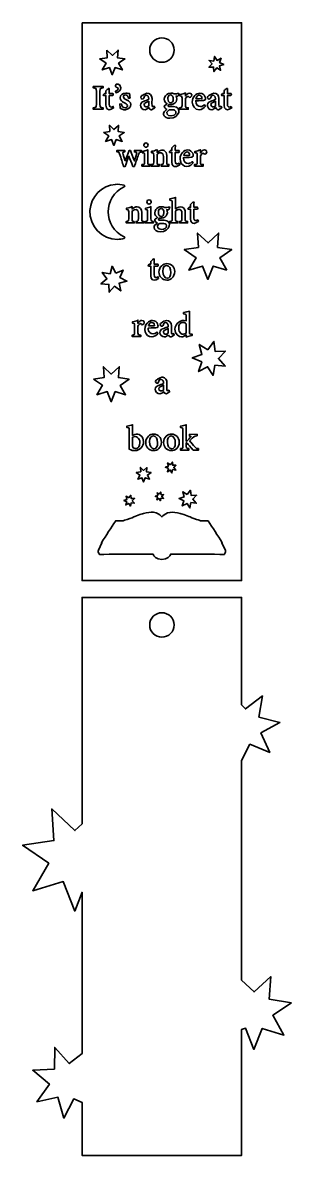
# Model space of a CAD drawing. Header units: inches. Extents: x 0 to 2.9, y 0 to 12.2.
import ezdxf

# ---------------------------------------------------------------- set-up
doc = ezdxf.new("R2010")
doc.units = ezdxf.units.IN
doc.header["$MEASUREMENT"] = 0
doc.layers.add('Слой 1', color=7, linetype='Continuous', lineweight=0)

msp = doc.modelspace()

# ---------------------------------------------------------------- linework, layer by layer
at = {"layer": 'Слой 1', "color": 1, "lineweight": 35, "true_color": 0xff0000}
for points, knots in [([(0.659, 12.189), (0.659, 12.189), (0.659, 6.189), (0.659, 6.189), (0.659, 6.189), (2.375, 6.189), (2.375, 6.189), (2.375, 6.189), (2.375, 12.189), (2.375, 12.189), (2.375, 12.189), (0.659, 12.189), (0.659, 12.189)], [0, 0, 0, 0, 1, 1, 1, 2, 2, 2, 3, 3, 3, 4, 4, 4, 4]), ([(1.517, 12.026), (1.59, 12.026), (1.649, 11.967), (1.649, 11.894), (1.649, 11.821), (1.59, 11.763), (1.517, 11.763), (1.444, 11.763), (1.386, 11.821), (1.386, 11.894), (1.386, 11.967), (1.444, 12.026), (1.517, 12.026)], [0, 0, 0, 0, 1, 1, 1, 2, 2, 2, 3, 3, 3, 4, 4, 4, 4]), ([(0.924, 11.894), (0.924, 11.894), (0.984, 11.838), (0.984, 11.838), (0.984, 11.838), (1.045, 11.894), (1.045, 11.894), (1.045, 11.894), (1.038, 11.812), (1.038, 11.812), (1.038, 11.812), (1.119, 11.799), (1.119, 11.799), (1.119, 11.799), (1.051, 11.753), (1.051, 11.753), (1.051, 11.753), (1.092, 11.682), (1.092, 11.682), (1.092, 11.682), (1.014, 11.706), (1.014, 11.706), (1.014, 11.706), (0.983, 11.63), (0.983, 11.63), (0.983, 11.63), (0.953, 11.706), (0.953, 11.706), (0.953, 11.706), (0.875, 11.682), (0.875, 11.682), (0.875, 11.682), (0.916, 11.753), (0.916, 11.753), (0.916, 11.753), (0.848, 11.8), (0.848, 11.8), (0.848, 11.8), (0.929, 11.812), (0.929, 11.812), (0.929, 11.812), (0.924, 11.894), (0.924, 11.894)], [0, 0, 0, 0, 1, 1, 1, 2, 2, 2, 3, 3, 3, 4, 4, 4, 5, 5, 5, 6, 6, 6, 7, 7, 7, 8, 8, 8, 9, 9, 9, 10, 10, 10, 11, 11, 11, 12, 12, 12, 13, 13, 13, 14, 14, 14, 14]), ([(0.743, 10.17), (0.751, 10.317), (0.869, 10.439), (1.017, 10.45), (1.049, 10.452), (1.081, 10.449), (1.111, 10.442), (1.119, 10.44), (1.12, 10.428), (1.112, 10.424), (0.881, 10.319), (0.881, 9.991), (1.112, 9.886), (1.12, 9.882), (1.119, 9.87), (1.111, 9.868), (1.088, 9.862), (1.064, 9.859), (1.039, 9.859), (0.871, 9.859), (0.735, 10), (0.743, 10.17)], [0, 0, 0, 0, 1, 1, 1, 2, 2, 2, 3, 3, 3, 4, 4, 4, 5, 5, 5, 6, 6, 6, 7, 7, 7, 7]), ([(2.218, 9.526), (2.218, 9.526), (2.07, 9.572), (2.07, 9.572), (2.07, 9.572), (2.013, 9.428), (2.013, 9.428), (2.013, 9.428), (1.956, 9.572), (1.956, 9.572), (1.956, 9.572), (1.808, 9.527), (1.808, 9.527), (1.808, 9.527), (1.886, 9.661), (1.886, 9.661), (1.886, 9.661), (1.758, 9.749), (1.758, 9.749), (1.758, 9.749), (1.911, 9.772), (1.911, 9.772), (1.911, 9.772), (1.901, 9.927), (1.901, 9.927), (1.901, 9.927), (2.014, 9.821), (2.014, 9.821), (2.014, 9.821), (2.128, 9.926), (2.128, 9.926), (2.128, 9.926), (2.116, 9.772), (2.116, 9.772), (2.116, 9.772), (2.269, 9.748), (2.269, 9.748), (2.269, 9.748), (2.141, 9.66), (2.141, 9.66), (2.141, 9.66), (2.218, 9.526), (2.218, 9.526)], [0, 0, 0, 0, 1, 1, 1, 2, 2, 2, 3, 3, 3, 4, 4, 4, 5, 5, 5, 6, 6, 6, 7, 7, 7, 8, 8, 8, 9, 9, 9, 10, 10, 10, 11, 11, 11, 12, 12, 12, 13, 13, 13, 14, 14, 14, 14]), ([(0.781, 8.355), (0.781, 8.355), (0.896, 8.372), (0.896, 8.372), (0.896, 8.372), (0.888, 8.489), (0.888, 8.489), (0.888, 8.489), (0.973, 8.409), (0.973, 8.409), (0.973, 8.409), (1.059, 8.488), (1.059, 8.488), (1.059, 8.488), (1.05, 8.372), (1.05, 8.372), (1.05, 8.372), (1.165, 8.354), (1.165, 8.354), (1.165, 8.354), (1.069, 8.288), (1.069, 8.288), (1.069, 8.288), (1.127, 8.187), (1.127, 8.187), (1.127, 8.187), (1.015, 8.221), (1.015, 8.221), (1.015, 8.221), (0.972, 8.113), (0.972, 8.113), (0.972, 8.113), (0.93, 8.222), (0.93, 8.222), (0.93, 8.222), (0.818, 8.188), (0.818, 8.188), (0.818, 8.188), (0.877, 8.289), (0.877, 8.289), (0.877, 8.289), (0.781, 8.355), (0.781, 8.355)], [0, 0, 0, 0, 1, 1, 1, 2, 2, 2, 3, 3, 3, 4, 4, 4, 5, 5, 5, 6, 6, 6, 7, 7, 7, 8, 8, 8, 9, 9, 9, 10, 10, 10, 11, 11, 11, 12, 12, 12, 13, 13, 13, 14, 14, 14, 14]), ([(2.192, 6.474), (2.192, 6.474), (2.191, 6.471), (2.191, 6.471), (2.191, 6.471), (2.188, 6.471), (2.188, 6.471), (2.186, 6.471), (2.169, 6.471), (2.141, 6.471), (2.019, 6.472), (1.66, 6.476), (1.612, 6.474), (1.607, 6.452), (1.578, 6.417), (1.518, 6.416), (1.457, 6.416), (1.428, 6.452), (1.423, 6.474), (1.375, 6.476), (1.016, 6.472), (0.894, 6.471), (0.845, 6.471), (0.849, 6.471), (0.844, 6.471), (0.834, 6.488), (0.826, 6.505), (0.835, 6.516), (0.835, 6.516), (0.872, 6.596), (0.872, 6.596), (0.87, 6.596), (0.869, 6.596), (0.867, 6.596), (0.918, 6.675), (0.969, 6.755), (1.02, 6.833), (1.038, 6.83), (1.067, 6.827), (1.101, 6.833), (1.11, 6.835), (1.119, 6.838), (1.143, 6.846), (1.185, 6.86), (1.214, 6.873), (1.226, 6.878), (1.281, 6.9), (1.31, 6.911), (1.349, 6.918), (1.385, 6.924), (1.418, 6.93), (1.455, 6.916), (1.486, 6.905), (1.506, 6.886), (1.517, 6.874), (1.53, 6.886), (1.55, 6.905), (1.579, 6.916), (1.616, 6.929), (1.649, 6.924), (1.685, 6.918), (1.724, 6.911), (1.752, 6.9), (1.808, 6.878), (1.82, 6.873), (1.849, 6.86), (1.891, 6.846), (1.915, 6.838), (1.924, 6.835), (1.933, 6.833), (1.967, 6.827), (1.995, 6.83), (2.014, 6.833), (2.065, 6.755), (2.116, 6.675), (2.167, 6.596), (2.166, 6.596), (2.164, 6.596), (2.163, 6.596), (2.163, 6.596), (2.201, 6.514), (2.201, 6.514), (2.207, 6.506), (2.204, 6.493), (2.192, 6.474)], [0, 0, 0, 0, 1, 1, 1, 2, 2, 2, 3, 3, 3, 4, 4, 4, 5, 5, 5, 6, 6, 6, 7, 7, 7, 8, 8, 8, 9, 9, 9, 10, 10, 10, 11, 11, 11, 12, 12, 12, 13, 13, 13, 14, 14, 14, 15, 15, 15, 16, 16, 16, 17, 17, 17, 18, 18, 18, 19, 19, 19, 20, 20, 20, 21, 21, 21, 22, 22, 22, 23, 23, 23, 24, 24, 24, 25, 25, 25, 26, 26, 26, 27, 27, 27, 28, 28, 28, 28]), ([(2.911, 1.649), (2.911, 1.649), (2.671, 1.687), (2.671, 1.687), (2.671, 1.687), (2.689, 1.929), (2.689, 1.929), (2.689, 1.929), (2.51, 1.765), (2.51, 1.765), (2.51, 1.765), (2.375, 1.89), (2.375, 1.89), (2.375, 1.89), (2.375, 4.252), (2.375, 4.252), (2.375, 4.252), (2.465, 4.428), (2.465, 4.428), (2.465, 4.428), (2.679, 4.34), (2.679, 4.34), (2.679, 4.34), (2.583, 4.551), (2.583, 4.551), (2.583, 4.551), (2.787, 4.663), (2.787, 4.663), (2.787, 4.663), (2.561, 4.72), (2.561, 4.72), (2.561, 4.72), (2.6, 4.949), (2.6, 4.949), (2.6, 4.949), (2.416, 4.808), (2.416, 4.808), (2.416, 4.808), (2.375, 4.854), (2.375, 4.854), (2.375, 4.854), (2.375, 6.007), (2.375, 6.007), (2.375, 6.007), (0.659, 6.007), (0.659, 6.007), (0.659, 6.007), (0.659, 3.571), (0.659, 3.571), (0.659, 3.571), (0.582, 3.5), (0.582, 3.5), (0.582, 3.5), (0.332, 3.733), (0.332, 3.733), (0.332, 3.733), (0.356, 3.392), (0.356, 3.392), (0.356, 3.392), (0.018, 3.342), (0.018, 3.342), (0.018, 3.342), (0.299, 3.148), (0.299, 3.148), (0.299, 3.148), (0.128, 2.853), (0.128, 2.853), (0.128, 2.853), (0.455, 2.952), (0.455, 2.952), (0.455, 2.952), (0.579, 2.634), (0.579, 2.634), (0.579, 2.634), (0.659, 2.836), (0.659, 2.836), (0.659, 2.836), (0.659, 1.101), (0.659, 1.101), (0.659, 1.101), (0.52, 0.994), (0.52, 0.994), (0.52, 0.994), (0.365, 1.168), (0.365, 1.168), (0.365, 1.168), (0.36, 0.935), (0.36, 0.935), (0.36, 0.935), (0.128, 0.922), (0.128, 0.922), (0.128, 0.922), (0.306, 0.773), (0.306, 0.773), (0.306, 0.773), (0.172, 0.584), (0.172, 0.584), (0.172, 0.584), (0.399, 0.631), (0.399, 0.631), (0.399, 0.631), (0.463, 0.407), (0.463, 0.407), (0.463, 0.407), (0.569, 0.614), (0.569, 0.614), (0.569, 0.614), (0.659, 0.577), (0.659, 0.577), (0.659, 0.577), (0.659, 0.007), (0.659, 0.007), (0.659, 0.007), (2.375, 0.007), (2.375, 0.007), (2.375, 0.007), (2.375, 1.361), (2.375, 1.361), (2.375, 1.361), (2.419, 1.374), (2.419, 1.374), (2.419, 1.374), (2.508, 1.147), (2.508, 1.147), (2.508, 1.147), (2.598, 1.373), (2.598, 1.373), (2.598, 1.373), (2.83, 1.301), (2.83, 1.301), (2.83, 1.301), (2.71, 1.513), (2.71, 1.513), (2.71, 1.513), (2.911, 1.649), (2.911, 1.649)], [0, 0, 0, 0, 1, 1, 1, 2, 2, 2, 3, 3, 3, 4, 4, 4, 5, 5, 5, 6, 6, 6, 7, 7, 7, 8, 8, 8, 9, 9, 9, 10, 10, 10, 11, 11, 11, 12, 12, 12, 13, 13, 13, 14, 14, 14, 15, 15, 15, 16, 16, 16, 17, 17, 17, 18, 18, 18, 19, 19, 19, 20, 20, 20, 21, 21, 21, 22, 22, 22, 23, 23, 23, 24, 24, 24, 25, 25, 25, 26, 26, 26, 27, 27, 27, 28, 28, 28, 29, 29, 29, 30, 30, 30, 31, 31, 31, 32, 32, 32, 33, 33, 33, 34, 34, 34, 35, 35, 35, 36, 36, 36, 37, 37, 37, 38, 38, 38, 39, 39, 39, 40, 40, 40, 41, 41, 41, 42, 42, 42, 43, 43, 43, 44, 44, 44, 45, 45, 45, 45]), ([(1.517, 5.58), (1.444, 5.58), (1.386, 5.639), (1.386, 5.712), (1.386, 5.784), (1.444, 5.843), (1.517, 5.843), (1.59, 5.843), (1.649, 5.784), (1.649, 5.712), (1.649, 5.639), (1.59, 5.58), (1.517, 5.58)], [0, 0, 0, 0, 1, 1, 1, 2, 2, 2, 3, 3, 3, 4, 4, 4, 4])]:
    msp.add_open_spline(points, degree=3, knots=knots, dxfattribs=at)
at = {"layer": 'Слой 1', "color": 18, "lineweight": 35, "true_color": 0x000000}
for points, knots in [([(2.075, 11.777), (2.075, 11.777), (2.026, 11.783), (2.026, 11.783), (2.026, 11.783), (2.058, 11.745), (2.058, 11.745), (2.058, 11.745), (2.024, 11.71), (2.024, 11.71), (2.024, 11.71), (2.073, 11.712), (2.073, 11.712), (2.073, 11.712), (2.078, 11.663), (2.078, 11.663), (2.078, 11.663), (2.108, 11.703), (2.108, 11.703), (2.108, 11.703), (2.15, 11.677), (2.15, 11.677), (2.15, 11.677), (2.137, 11.724), (2.137, 11.724), (2.137, 11.724), (2.183, 11.741), (2.183, 11.741), (2.183, 11.741), (2.138, 11.76), (2.138, 11.76), (2.138, 11.76), (2.154, 11.807), (2.154, 11.807), (2.154, 11.807), (2.111, 11.784), (2.111, 11.784), (2.111, 11.784), (2.085, 11.826), (2.085, 11.826), (2.085, 11.826), (2.075, 11.777), (2.075, 11.777)], [0, 0, 0, 0, 1, 1, 1, 2, 2, 2, 3, 3, 3, 4, 4, 4, 5, 5, 5, 6, 6, 6, 7, 7, 7, 8, 8, 8, 9, 9, 9, 10, 10, 10, 11, 11, 11, 12, 12, 12, 13, 13, 13, 14, 14, 14, 14]), ([(0.779, 11.504), (0.779, 11.504), (0.885, 11.504), (0.885, 11.504), (0.885, 11.504), (0.885, 11.488), (0.885, 11.488), (0.852, 11.484), (0.851, 11.485), (0.851, 11.454), (0.851, 11.454), (0.851, 11.308), (0.851, 11.308), (0.851, 11.277), (0.852, 11.278), (0.885, 11.275), (0.885, 11.275), (0.885, 11.258), (0.885, 11.258), (0.885, 11.258), (0.779, 11.258), (0.779, 11.258), (0.779, 11.258), (0.779, 11.275), (0.779, 11.275), (0.81, 11.278), (0.812, 11.277), (0.812, 11.308), (0.812, 11.308), (0.812, 11.454), (0.812, 11.454), (0.812, 11.485), (0.81, 11.484), (0.779, 11.488), (0.779, 11.488), (0.779, 11.504), (0.779, 11.504)], [0, 0, 0, 0, 1, 1, 1, 2, 2, 2, 3, 3, 3, 4, 4, 4, 5, 5, 5, 6, 6, 6, 7, 7, 7, 8, 8, 8, 9, 9, 9, 10, 10, 10, 11, 11, 11, 12, 12, 12, 12]), ([(0.95, 11.314), (0.95, 11.314), (0.95, 11.405), (0.95, 11.405), (0.95, 11.405), (0.988, 11.405), (0.988, 11.405), (0.993, 11.409), (0.998, 11.418), (0.99, 11.427), (0.99, 11.427), (0.95, 11.427), (0.95, 11.427), (0.95, 11.444), (0.951, 11.463), (0.951, 11.481), (0.951, 11.481), (0.941, 11.482), (0.941, 11.482), (0.931, 11.472), (0.924, 11.466), (0.914, 11.456), (0.914, 11.456), (0.914, 11.427), (0.914, 11.427), (0.914, 11.427), (0.899, 11.427), (0.899, 11.427), (0.899, 11.427), (0.887, 11.413), (0.887, 11.413), (0.887, 11.413), (0.89, 11.405), (0.89, 11.405), (0.89, 11.405), (0.914, 11.405), (0.914, 11.405), (0.914, 11.405), (0.914, 11.301), (0.914, 11.301), (0.914, 11.256), (0.946, 11.245), (0.971, 11.258), (0.971, 11.258), (0.998, 11.273), (0.998, 11.273), (0.998, 11.273), (0.993, 11.289), (0.993, 11.289), (0.966, 11.275), (0.95, 11.279), (0.95, 11.314)], [0, 0, 0, 0, 1, 1, 1, 2, 2, 2, 3, 3, 3, 4, 4, 4, 5, 5, 5, 6, 6, 6, 7, 7, 7, 8, 8, 8, 9, 9, 9, 10, 10, 10, 11, 11, 11, 12, 12, 12, 13, 13, 13, 14, 14, 14, 15, 15, 15, 16, 16, 16, 17, 17, 17, 17]), ([(1.075, 11.489), (1.075, 11.538), (1.017, 11.541), (1.017, 11.51), (1.017, 11.504), (1.02, 11.497), (1.025, 11.496), (1.055, 11.491), (1.055, 11.468), (1.017, 11.451), (1.017, 11.451), (1.024, 11.435), (1.024, 11.435), (1.052, 11.443), (1.075, 11.461), (1.075, 11.489)], [0, 0, 0, 0, 1, 1, 1, 2, 2, 2, 3, 3, 3, 4, 4, 4, 5, 5, 5, 5]), ([(2.264, 11.289), (2.237, 11.275), (2.222, 11.279), (2.222, 11.314), (2.222, 11.314), (2.222, 11.405), (2.222, 11.405), (2.222, 11.405), (2.259, 11.405), (2.259, 11.405), (2.266, 11.41), (2.269, 11.419), (2.262, 11.427), (2.262, 11.427), (2.222, 11.427), (2.222, 11.427), (2.222, 11.444), (2.222, 11.463), (2.223, 11.481), (2.223, 11.481), (2.213, 11.482), (2.213, 11.482), (2.204, 11.473), (2.195, 11.465), (2.186, 11.456), (2.186, 11.456), (2.186, 11.427), (2.186, 11.427), (2.186, 11.427), (2.171, 11.427), (2.171, 11.427), (2.171, 11.427), (2.158, 11.413), (2.158, 11.413), (2.158, 11.413), (2.161, 11.405), (2.161, 11.405), (2.161, 11.405), (2.186, 11.405), (2.186, 11.405), (2.186, 11.405), (2.186, 11.301), (2.186, 11.301), (2.186, 11.256), (2.218, 11.245), (2.243, 11.258), (2.243, 11.258), (2.27, 11.273), (2.27, 11.273), (2.27, 11.273), (2.264, 11.289), (2.264, 11.289)], [0, 0, 0, 0, 1, 1, 1, 2, 2, 2, 3, 3, 3, 4, 4, 4, 5, 5, 5, 6, 6, 6, 7, 7, 7, 8, 8, 8, 9, 9, 9, 10, 10, 10, 11, 11, 11, 12, 12, 12, 13, 13, 13, 14, 14, 14, 15, 15, 15, 16, 16, 16, 17, 17, 17, 17]), ([(1.146, 11.294), (1.146, 11.282), (1.137, 11.273), (1.123, 11.273), (1.098, 11.273), (1.087, 11.292), (1.081, 11.316), (1.081, 11.316), (1.064, 11.313), (1.064, 11.313), (1.065, 11.297), (1.068, 11.281), (1.071, 11.265), (1.116, 11.239), (1.182, 11.256), (1.182, 11.308), (1.182, 11.361), (1.103, 11.357), (1.103, 11.391), (1.103, 11.404), (1.11, 11.412), (1.122, 11.412), (1.145, 11.412), (1.152, 11.396), (1.158, 11.375), (1.158, 11.375), (1.175, 11.379), (1.175, 11.379), (1.173, 11.391), (1.172, 11.4), (1.169, 11.426), (1.157, 11.428), (1.147, 11.431), (1.13, 11.431), (1.095, 11.431), (1.069, 11.41), (1.069, 11.38), (1.069, 11.326), (1.146, 11.333), (1.146, 11.294)], [0, 0, 0, 0, 1, 1, 1, 2, 2, 2, 3, 3, 3, 4, 4, 4, 5, 5, 5, 6, 6, 6, 7, 7, 7, 8, 8, 8, 9, 9, 9, 10, 10, 10, 11, 11, 11, 12, 12, 12, 13, 13, 13, 13]), ([(1.376, 11.365), (1.376, 11.365), (1.376, 11.37), (1.376, 11.37), (1.376, 11.394), (1.365, 11.408), (1.347, 11.408), (1.331, 11.408), (1.328, 11.393), (1.323, 11.378), (1.317, 11.358), (1.289, 11.369), (1.289, 11.387), (1.289, 11.394), (1.296, 11.4), (1.303, 11.405), (1.312, 11.411), (1.334, 11.426), (1.357, 11.431), (1.387, 11.431), (1.411, 11.411), (1.411, 11.375), (1.411, 11.293), (1.405, 11.274), (1.436, 11.291), (1.436, 11.291), (1.442, 11.274), (1.442, 11.274), (1.442, 11.274), (1.407, 11.253), (1.407, 11.253), (1.404, 11.253), (1.386, 11.253), (1.378, 11.275), (1.367, 11.267), (1.348, 11.253), (1.336, 11.253), (1.309, 11.253), (1.287, 11.275), (1.287, 11.302), (1.287, 11.348), (1.344, 11.343), (1.376, 11.365)], [0, 0, 0, 0, 1, 1, 1, 2, 2, 2, 3, 3, 3, 4, 4, 4, 5, 5, 5, 6, 6, 6, 7, 7, 7, 8, 8, 8, 9, 9, 9, 10, 10, 10, 11, 11, 11, 12, 12, 12, 13, 13, 13, 14, 14, 14, 14]), ([(1.326, 11.308), (1.326, 11.282), (1.355, 11.274), (1.376, 11.294), (1.376, 11.294), (1.376, 11.345), (1.376, 11.345), (1.345, 11.33), (1.326, 11.327), (1.326, 11.308)], [0, 0, 0, 0, 1, 1, 1, 2, 2, 2, 3, 3, 3, 3]), ([(1.544, 11.234), (1.551, 11.24), (1.562, 11.25), (1.57, 11.257), (1.552, 11.264), (1.542, 11.277), (1.542, 11.296), (1.554, 11.301), (1.564, 11.308), (1.573, 11.317), (1.519, 11.347), (1.541, 11.432), (1.613, 11.432), (1.625, 11.432), (1.637, 11.429), (1.649, 11.423), (1.663, 11.423), (1.684, 11.425), (1.699, 11.429), (1.699, 11.429), (1.704, 11.422), (1.704, 11.422), (1.697, 11.405), (1.688, 11.399), (1.687, 11.399), (1.686, 11.399), (1.671, 11.399), (1.67, 11.4), (1.675, 11.391), (1.677, 11.381), (1.677, 11.37), (1.677, 11.323), (1.632, 11.3), (1.591, 11.31), (1.575, 11.296), (1.583, 11.286), (1.602, 11.286), (1.616, 11.286), (1.631, 11.286), (1.643, 11.286), (1.741, 11.286), (1.705, 11.161), (1.603, 11.161), (1.543, 11.161), (1.519, 11.209), (1.544, 11.234)], [0, 0, 0, 0, 1, 1, 1, 2, 2, 2, 3, 3, 3, 4, 4, 4, 5, 5, 5, 6, 6, 6, 7, 7, 7, 8, 8, 8, 9, 9, 9, 10, 10, 10, 11, 11, 11, 12, 12, 12, 13, 13, 13, 14, 14, 14, 15, 15, 15, 15]), ([(1.613, 11.327), (1.626, 11.327), (1.64, 11.338), (1.64, 11.367), (1.64, 11.394), (1.627, 11.413), (1.609, 11.413), (1.57, 11.413), (1.572, 11.327), (1.613, 11.327)], [0, 0, 0, 0, 1, 1, 1, 2, 2, 2, 3, 3, 3, 3]), ([(1.801, 11.275), (1.769, 11.277), (1.77, 11.278), (1.77, 11.3), (1.77, 11.3), (1.77, 11.369), (1.77, 11.369), (1.778, 11.386), (1.791, 11.396), (1.796, 11.396), (1.809, 11.396), (1.811, 11.379), (1.824, 11.387), (1.847, 11.399), (1.842, 11.431), (1.814, 11.431), (1.797, 11.431), (1.783, 11.417), (1.77, 11.399), (1.77, 11.399), (1.77, 11.434), (1.77, 11.434), (1.752, 11.426), (1.739, 11.421), (1.711, 11.416), (1.711, 11.416), (1.711, 11.401), (1.711, 11.401), (1.734, 11.398), (1.734, 11.399), (1.734, 11.376), (1.734, 11.376), (1.734, 11.3), (1.734, 11.3), (1.734, 11.276), (1.733, 11.277), (1.709, 11.275), (1.709, 11.275), (1.709, 11.258), (1.709, 11.258), (1.709, 11.258), (1.801, 11.258), (1.801, 11.258), (1.801, 11.258), (1.801, 11.275), (1.801, 11.275), (1.801, 11.275), (1.801, 11.275), (1.801, 11.275)], [0, 0, 0, 0, 1, 1, 1, 2, 2, 2, 3, 3, 3, 4, 4, 4, 5, 5, 5, 6, 6, 6, 7, 7, 7, 8, 8, 8, 9, 9, 9, 10, 10, 10, 11, 11, 11, 12, 12, 12, 13, 13, 13, 14, 14, 14, 15, 15, 15, 16, 16, 16, 16]), ([(1.844, 11.336), (1.844, 11.392), (1.887, 11.431), (1.927, 11.431), (1.981, 11.431), (2.001, 11.361), (1.977, 11.355), (1.969, 11.353), (1.923, 11.35), (1.881, 11.349), (1.881, 11.307), (1.906, 11.286), (1.933, 11.286), (1.937, 11.286), (1.952, 11.284), (1.976, 11.306), (1.976, 11.306), (1.986, 11.292), (1.986, 11.292), (1.97, 11.272), (1.946, 11.253), (1.92, 11.253), (1.871, 11.253), (1.844, 11.295), (1.844, 11.336)], [0, 0, 0, 0, 1, 1, 1, 2, 2, 2, 3, 3, 3, 4, 4, 4, 5, 5, 5, 6, 6, 6, 7, 7, 7, 8, 8, 8, 8]), ([(1.884, 11.371), (1.954, 11.371), (1.948, 11.372), (1.948, 11.376), (1.949, 11.415), (1.896, 11.429), (1.884, 11.371)], [0, 0, 0, 0, 1, 1, 1, 2, 2, 2, 2]), ([(2.155, 11.291), (2.155, 11.291), (2.161, 11.274), (2.161, 11.274), (2.161, 11.274), (2.127, 11.253), (2.127, 11.253), (2.124, 11.253), (2.105, 11.253), (2.098, 11.275), (2.086, 11.267), (2.068, 11.253), (2.055, 11.253), (2.007, 11.253), (1.983, 11.323), (2.039, 11.342), (2.058, 11.349), (2.086, 11.358), (2.095, 11.365), (2.095, 11.412), (2.064, 11.416), (2.052, 11.401), (2.048, 11.396), (2.045, 11.388), (2.042, 11.378), (2.036, 11.358), (2.009, 11.369), (2.009, 11.387), (2.009, 11.394), (2.016, 11.4), (2.022, 11.405), (2.031, 11.411), (2.054, 11.426), (2.077, 11.431), (2.106, 11.431), (2.131, 11.411), (2.131, 11.375), (2.131, 11.375), (2.131, 11.304), (2.131, 11.304), (2.131, 11.282), (2.14, 11.282), (2.155, 11.291)], [0, 0, 0, 0, 1, 1, 1, 2, 2, 2, 3, 3, 3, 4, 4, 4, 5, 5, 5, 6, 6, 6, 7, 7, 7, 8, 8, 8, 9, 9, 9, 10, 10, 10, 11, 11, 11, 12, 12, 12, 13, 13, 13, 14, 14, 14, 14]), ([(2.045, 11.308), (2.045, 11.282), (2.074, 11.274), (2.095, 11.294), (2.095, 11.294), (2.095, 11.345), (2.095, 11.345), (2.064, 11.33), (2.045, 11.327), (2.045, 11.308)], [0, 0, 0, 0, 1, 1, 1, 2, 2, 2, 3, 3, 3, 3]), ([(1.654, 11.249), (1.645, 11.252), (1.633, 11.253), (1.617, 11.253), (1.599, 11.253), (1.592, 11.251), (1.587, 11.246), (1.553, 11.218), (1.576, 11.187), (1.616, 11.187), (1.675, 11.187), (1.678, 11.238), (1.654, 11.249)], [0, 0, 0, 0, 1, 1, 1, 2, 2, 2, 3, 3, 3, 4, 4, 4, 4]), ([(0.957, 11.019), (0.957, 11.019), (0.891, 11.009), (0.891, 11.009), (0.891, 11.009), (0.946, 10.971), (0.946, 10.971), (0.946, 10.971), (0.912, 10.913), (0.912, 10.913), (0.912, 10.913), (0.976, 10.932), (0.976, 10.932), (0.976, 10.932), (1.001, 10.87), (1.001, 10.87), (1.001, 10.87), (1.026, 10.932), (1.026, 10.932), (1.026, 10.932), (1.09, 10.912), (1.09, 10.912), (1.09, 10.912), (1.057, 10.971), (1.057, 10.971), (1.057, 10.971), (1.112, 11.008), (1.112, 11.008), (1.112, 11.008), (1.046, 11.019), (1.046, 11.019), (1.046, 11.019), (1.051, 11.085), (1.051, 11.085), (1.051, 11.085), (1.001, 11.04), (1.001, 11.04), (1.001, 11.04), (0.952, 11.086), (0.952, 11.086), (0.952, 11.086), (0.957, 11.019), (0.957, 11.019)], [0, 0, 0, 0, 1, 1, 1, 2, 2, 2, 3, 3, 3, 4, 4, 4, 5, 5, 5, 6, 6, 6, 7, 7, 7, 8, 8, 8, 9, 9, 9, 10, 10, 10, 11, 11, 11, 12, 12, 12, 13, 13, 13, 14, 14, 14, 14]), ([(1.368, 10.873), (1.368, 10.905), (1.322, 10.904), (1.322, 10.873), (1.322, 10.861), (1.333, 10.85), (1.345, 10.85), (1.357, 10.85), (1.368, 10.86), (1.368, 10.873)], [0, 0, 0, 0, 1, 1, 1, 2, 2, 2, 3, 3, 3, 3]), ([(1.699, 10.793), (1.705, 10.798), (1.709, 10.807), (1.701, 10.815), (1.701, 10.815), (1.661, 10.815), (1.661, 10.815), (1.661, 10.833), (1.662, 10.852), (1.663, 10.87), (1.663, 10.87), (1.652, 10.871), (1.652, 10.871), (1.644, 10.862), (1.634, 10.854), (1.625, 10.844), (1.625, 10.844), (1.625, 10.816), (1.625, 10.816), (1.625, 10.816), (1.61, 10.816), (1.61, 10.816), (1.61, 10.816), (1.598, 10.802), (1.598, 10.802), (1.598, 10.802), (1.601, 10.793), (1.601, 10.793), (1.601, 10.793), (1.625, 10.793), (1.625, 10.793), (1.625, 10.793), (1.625, 10.69), (1.625, 10.69), (1.625, 10.65), (1.647, 10.642), (1.665, 10.642), (1.676, 10.642), (1.688, 10.65), (1.709, 10.662), (1.709, 10.662), (1.704, 10.678), (1.704, 10.678), (1.675, 10.664), (1.661, 10.669), (1.661, 10.702), (1.661, 10.702), (1.661, 10.793), (1.661, 10.793), (1.661, 10.793), (1.699, 10.793), (1.699, 10.793), (1.699, 10.793), (1.699, 10.793), (1.699, 10.793)], [0, 0, 0, 0, 1, 1, 1, 2, 2, 2, 3, 3, 3, 4, 4, 4, 5, 5, 5, 6, 6, 6, 7, 7, 7, 8, 8, 8, 9, 9, 9, 10, 10, 10, 11, 11, 11, 12, 12, 12, 13, 13, 13, 14, 14, 14, 15, 15, 15, 16, 16, 16, 17, 17, 17, 18, 18, 18, 18]), ([(1.205, 10.643), (1.205, 10.643), (1.222, 10.643), (1.222, 10.643), (1.234, 10.68), (1.253, 10.737), (1.267, 10.773), (1.275, 10.795), (1.278, 10.796), (1.297, 10.799), (1.297, 10.799), (1.297, 10.815), (1.297, 10.815), (1.297, 10.815), (1.221, 10.815), (1.221, 10.815), (1.221, 10.815), (1.221, 10.799), (1.221, 10.799), (1.248, 10.795), (1.248, 10.795), (1.244, 10.779), (1.238, 10.755), (1.228, 10.724), (1.221, 10.702), (1.201, 10.752), (1.189, 10.785), (1.179, 10.814), (1.179, 10.814), (1.164, 10.814), (1.164, 10.814), (1.151, 10.776), (1.138, 10.741), (1.123, 10.704), (1.101, 10.77), (1.095, 10.79), (1.097, 10.793), (1.098, 10.796), (1.105, 10.797), (1.117, 10.799), (1.117, 10.799), (1.117, 10.815), (1.117, 10.815), (1.117, 10.815), (1.033, 10.815), (1.033, 10.815), (1.033, 10.815), (1.033, 10.799), (1.033, 10.799), (1.053, 10.797), (1.055, 10.797), (1.062, 10.777), (1.078, 10.73), (1.092, 10.686), (1.105, 10.642), (1.105, 10.642), (1.121, 10.642), (1.121, 10.642), (1.135, 10.682), (1.148, 10.713), (1.163, 10.752), (1.18, 10.71), (1.186, 10.693), (1.205, 10.643)], [0, 0, 0, 0, 1, 1, 1, 2, 2, 2, 3, 3, 3, 4, 4, 4, 5, 5, 5, 6, 6, 6, 7, 7, 7, 8, 8, 8, 9, 9, 9, 10, 10, 10, 11, 11, 11, 12, 12, 12, 13, 13, 13, 14, 14, 14, 15, 15, 15, 16, 16, 16, 17, 17, 17, 18, 18, 18, 19, 19, 19, 20, 20, 20, 21, 21, 21, 21]), ([(1.303, 10.664), (1.303, 10.664), (1.303, 10.647), (1.303, 10.647), (1.303, 10.647), (1.392, 10.647), (1.392, 10.647), (1.392, 10.647), (1.392, 10.664), (1.392, 10.664), (1.366, 10.666), (1.365, 10.665), (1.365, 10.69), (1.365, 10.69), (1.365, 10.822), (1.365, 10.822), (1.342, 10.813), (1.329, 10.809), (1.306, 10.805), (1.306, 10.805), (1.306, 10.791), (1.306, 10.791), (1.329, 10.787), (1.329, 10.788), (1.329, 10.766), (1.329, 10.766), (1.329, 10.69), (1.329, 10.69), (1.329, 10.665), (1.328, 10.666), (1.303, 10.664)], [0, 0, 0, 0, 1, 1, 1, 2, 2, 2, 3, 3, 3, 4, 4, 4, 5, 5, 5, 6, 6, 6, 7, 7, 7, 8, 8, 8, 9, 9, 9, 10, 10, 10, 10]), ([(1.407, 10.806), (1.407, 10.806), (1.407, 10.79), (1.407, 10.79), (1.429, 10.787), (1.429, 10.787), (1.429, 10.765), (1.429, 10.765), (1.429, 10.689), (1.429, 10.689), (1.429, 10.665), (1.428, 10.666), (1.403, 10.663), (1.403, 10.663), (1.403, 10.647), (1.403, 10.647), (1.403, 10.647), (1.489, 10.647), (1.489, 10.647), (1.489, 10.647), (1.489, 10.664), (1.489, 10.664), (1.465, 10.666), (1.465, 10.665), (1.465, 10.689), (1.465, 10.689), (1.465, 10.774), (1.465, 10.774), (1.495, 10.8), (1.533, 10.799), (1.533, 10.751), (1.533, 10.751), (1.533, 10.69), (1.533, 10.69), (1.533, 10.665), (1.531, 10.666), (1.509, 10.664), (1.509, 10.664), (1.509, 10.647), (1.509, 10.647), (1.509, 10.647), (1.593, 10.647), (1.593, 10.647), (1.593, 10.647), (1.593, 10.664), (1.593, 10.664), (1.569, 10.666), (1.569, 10.665), (1.569, 10.689), (1.569, 10.689), (1.569, 10.759), (1.569, 10.759), (1.569, 10.813), (1.527, 10.835), (1.485, 10.808), (1.478, 10.803), (1.471, 10.799), (1.465, 10.795), (1.465, 10.795), (1.465, 10.823), (1.465, 10.823), (1.444, 10.813), (1.43, 10.809), (1.407, 10.806)], [0, 0, 0, 0, 1, 1, 1, 2, 2, 2, 3, 3, 3, 4, 4, 4, 5, 5, 5, 6, 6, 6, 7, 7, 7, 8, 8, 8, 9, 9, 9, 10, 10, 10, 11, 11, 11, 12, 12, 12, 13, 13, 13, 14, 14, 14, 15, 15, 15, 16, 16, 16, 17, 17, 17, 18, 18, 18, 19, 19, 19, 20, 20, 20, 21, 21, 21, 21]), ([(1.845, 10.744), (1.837, 10.742), (1.791, 10.739), (1.749, 10.737), (1.749, 10.695), (1.774, 10.675), (1.801, 10.675), (1.805, 10.675), (1.82, 10.673), (1.844, 10.695), (1.844, 10.695), (1.854, 10.681), (1.854, 10.681), (1.793, 10.605), (1.713, 10.651), (1.713, 10.725), (1.713, 10.781), (1.755, 10.82), (1.795, 10.82), (1.849, 10.82), (1.869, 10.75), (1.845, 10.744)], [0, 0, 0, 0, 1, 1, 1, 2, 2, 2, 3, 3, 3, 4, 4, 4, 5, 5, 5, 6, 6, 6, 7, 7, 7, 7]), ([(1.752, 10.76), (1.822, 10.76), (1.816, 10.761), (1.816, 10.765), (1.817, 10.805), (1.764, 10.817), (1.752, 10.76)], [0, 0, 0, 0, 1, 1, 1, 2, 2, 2, 2]), ([(1.975, 10.82), (1.958, 10.82), (1.944, 10.806), (1.932, 10.788), (1.932, 10.788), (1.932, 10.823), (1.932, 10.823), (1.91, 10.813), (1.897, 10.809), (1.873, 10.805), (1.873, 10.805), (1.873, 10.79), (1.873, 10.79), (1.896, 10.787), (1.896, 10.788), (1.896, 10.765), (1.896, 10.765), (1.896, 10.688), (1.896, 10.688), (1.896, 10.665), (1.895, 10.666), (1.87, 10.664), (1.87, 10.664), (1.87, 10.647), (1.87, 10.647), (1.87, 10.647), (1.962, 10.647), (1.962, 10.647), (1.962, 10.647), (1.962, 10.664), (1.962, 10.664), (1.931, 10.666), (1.932, 10.666), (1.932, 10.689), (1.932, 10.689), (1.932, 10.757), (1.932, 10.757), (1.94, 10.775), (1.952, 10.785), (1.958, 10.785), (1.963, 10.785), (1.966, 10.782), (1.972, 10.777), (1.983, 10.767), (2, 10.784), (2, 10.799), (2, 10.809), (1.991, 10.82), (1.975, 10.82)], [0, 0, 0, 0, 1, 1, 1, 2, 2, 2, 3, 3, 3, 4, 4, 4, 5, 5, 5, 6, 6, 6, 7, 7, 7, 8, 8, 8, 9, 9, 9, 10, 10, 10, 11, 11, 11, 12, 12, 12, 13, 13, 13, 14, 14, 14, 15, 15, 15, 16, 16, 16, 16]), ([(1.357, 10.262), (1.357, 10.25), (1.368, 10.239), (1.38, 10.239), (1.392, 10.239), (1.403, 10.249), (1.403, 10.262), (1.403, 10.294), (1.357, 10.293), (1.357, 10.262)], [0, 0, 0, 0, 1, 1, 1, 2, 2, 2, 3, 3, 3, 3]), ([(1.769, 10.077), (1.769, 10.077), (1.769, 10.142), (1.769, 10.142), (1.769, 10.212), (1.712, 10.227), (1.665, 10.186), (1.665, 10.186), (1.665, 10.309), (1.665, 10.309), (1.646, 10.302), (1.627, 10.297), (1.603, 10.295), (1.603, 10.295), (1.603, 10.279), (1.603, 10.279), (1.628, 10.277), (1.629, 10.274), (1.629, 10.255), (1.629, 10.255), (1.629, 10.078), (1.629, 10.078), (1.629, 10.054), (1.625, 10.054), (1.602, 10.052), (1.602, 10.052), (1.602, 10.035), (1.602, 10.035), (1.602, 10.035), (1.69, 10.035), (1.69, 10.035), (1.69, 10.035), (1.69, 10.052), (1.69, 10.052), (1.666, 10.055), (1.665, 10.054), (1.665, 10.078), (1.665, 10.078), (1.665, 10.163), (1.665, 10.163), (1.683, 10.185), (1.712, 10.184), (1.723, 10.173), (1.737, 10.159), (1.733, 10.134), (1.733, 10.078), (1.733, 10.054), (1.732, 10.055), (1.709, 10.052), (1.709, 10.052), (1.709, 10.035), (1.709, 10.035), (1.709, 10.035), (1.794, 10.035), (1.794, 10.035), (1.794, 10.035), (1.794, 10.052), (1.794, 10.052), (1.771, 10.054), (1.769, 10.054), (1.769, 10.077)], [0, 0, 0, 0, 1, 1, 1, 2, 2, 2, 3, 3, 3, 4, 4, 4, 5, 5, 5, 6, 6, 6, 7, 7, 7, 8, 8, 8, 9, 9, 9, 10, 10, 10, 11, 11, 11, 12, 12, 12, 13, 13, 13, 14, 14, 14, 15, 15, 15, 16, 16, 16, 17, 17, 17, 18, 18, 18, 19, 19, 19, 20, 20, 20, 20]), ([(1.862, 10.091), (1.862, 10.091), (1.862, 10.182), (1.862, 10.182), (1.862, 10.182), (1.899, 10.182), (1.899, 10.182), (1.905, 10.186), (1.909, 10.196), (1.902, 10.204), (1.902, 10.204), (1.862, 10.204), (1.862, 10.204), (1.862, 10.222), (1.862, 10.241), (1.863, 10.259), (1.863, 10.259), (1.852, 10.26), (1.852, 10.26), (1.844, 10.251), (1.834, 10.243), (1.826, 10.233), (1.826, 10.233), (1.826, 10.204), (1.826, 10.204), (1.826, 10.204), (1.811, 10.204), (1.811, 10.204), (1.811, 10.204), (1.798, 10.191), (1.798, 10.191), (1.798, 10.191), (1.801, 10.182), (1.801, 10.182), (1.801, 10.182), (1.826, 10.182), (1.826, 10.182), (1.826, 10.182), (1.826, 10.078), (1.826, 10.078), (1.826, 10.039), (1.847, 10.031), (1.865, 10.031), (1.876, 10.031), (1.888, 10.039), (1.91, 10.051), (1.91, 10.051), (1.904, 10.067), (1.904, 10.067), (1.877, 10.053), (1.862, 10.056), (1.862, 10.091)], [0, 0, 0, 0, 1, 1, 1, 2, 2, 2, 3, 3, 3, 4, 4, 4, 5, 5, 5, 6, 6, 6, 7, 7, 7, 8, 8, 8, 9, 9, 9, 10, 10, 10, 11, 11, 11, 12, 12, 12, 13, 13, 13, 14, 14, 14, 15, 15, 15, 16, 16, 16, 17, 17, 17, 17]), ([(1.22, 10.052), (1.196, 10.055), (1.196, 10.054), (1.196, 10.078), (1.196, 10.078), (1.196, 10.162), (1.196, 10.162), (1.227, 10.189), (1.264, 10.188), (1.264, 10.14), (1.264, 10.049), (1.269, 10.055), (1.24, 10.052), (1.24, 10.052), (1.24, 10.035), (1.24, 10.035), (1.24, 10.035), (1.324, 10.035), (1.324, 10.035), (1.324, 10.035), (1.324, 10.052), (1.324, 10.052), (1.3, 10.055), (1.3, 10.054), (1.3, 10.078), (1.3, 10.078), (1.3, 10.148), (1.3, 10.148), (1.3, 10.185), (1.28, 10.209), (1.249, 10.209), (1.231, 10.209), (1.215, 10.197), (1.196, 10.184), (1.196, 10.184), (1.196, 10.212), (1.196, 10.212), (1.18, 10.204), (1.166, 10.199), (1.138, 10.195), (1.138, 10.195), (1.138, 10.179), (1.138, 10.179), (1.16, 10.176), (1.16, 10.176), (1.16, 10.154), (1.16, 10.154), (1.16, 10.078), (1.16, 10.078), (1.16, 10.054), (1.159, 10.055), (1.134, 10.052), (1.134, 10.052), (1.134, 10.035), (1.134, 10.035), (1.134, 10.035), (1.22, 10.035), (1.22, 10.035), (1.22, 10.035), (1.22, 10.052), (1.22, 10.052)], [0, 0, 0, 0, 1, 1, 1, 2, 2, 2, 3, 3, 3, 4, 4, 4, 5, 5, 5, 6, 6, 6, 7, 7, 7, 8, 8, 8, 9, 9, 9, 10, 10, 10, 11, 11, 11, 12, 12, 12, 13, 13, 13, 14, 14, 14, 15, 15, 15, 16, 16, 16, 17, 17, 17, 18, 18, 18, 19, 19, 19, 20, 20, 20, 20]), ([(1.427, 10.052), (1.401, 10.055), (1.4, 10.054), (1.4, 10.078), (1.4, 10.078), (1.4, 10.211), (1.4, 10.211), (1.382, 10.204), (1.369, 10.199), (1.341, 10.194), (1.341, 10.194), (1.341, 10.18), (1.341, 10.18), (1.364, 10.176), (1.364, 10.176), (1.364, 10.154), (1.364, 10.154), (1.364, 10.078), (1.364, 10.078), (1.364, 10.054), (1.363, 10.055), (1.338, 10.052), (1.338, 10.052), (1.338, 10.035), (1.338, 10.035), (1.338, 10.035), (1.427, 10.035), (1.427, 10.035), (1.427, 10.035), (1.427, 10.052), (1.427, 10.052)], [0, 0, 0, 0, 1, 1, 1, 2, 2, 2, 3, 3, 3, 4, 4, 4, 5, 5, 5, 6, 6, 6, 7, 7, 7, 8, 8, 8, 9, 9, 9, 10, 10, 10, 10]), ([(1.469, 10.034), (1.451, 10.042), (1.44, 10.055), (1.44, 10.074), (1.453, 10.079), (1.463, 10.085), (1.471, 10.094), (1.453, 10.105), (1.441, 10.123), (1.441, 10.145), (1.441, 10.195), (1.499, 10.226), (1.548, 10.201), (1.561, 10.201), (1.582, 10.203), (1.598, 10.207), (1.598, 10.207), (1.602, 10.2), (1.602, 10.2), (1.596, 10.182), (1.587, 10.177), (1.586, 10.176), (1.583, 10.176), (1.57, 10.177), (1.569, 10.178), (1.594, 10.132), (1.554, 10.073), (1.489, 10.088), (1.483, 10.082), (1.481, 10.077), (1.481, 10.074), (1.481, 10.06), (1.511, 10.064), (1.542, 10.064), (1.639, 10.064), (1.604, 9.938), (1.501, 9.938), (1.458, 9.938), (1.434, 9.964), (1.433, 9.988), (1.433, 10.006), (1.448, 10.018), (1.469, 10.034)], [0, 0, 0, 0, 1, 1, 1, 2, 2, 2, 3, 3, 3, 4, 4, 4, 5, 5, 5, 6, 6, 6, 7, 7, 7, 8, 8, 8, 9, 9, 9, 10, 10, 10, 11, 11, 11, 12, 12, 12, 13, 13, 13, 14, 14, 14, 14]), ([(1.48, 10.15), (1.48, 10.092), (1.539, 10.088), (1.539, 10.145), (1.539, 10.172), (1.526, 10.191), (1.508, 10.191), (1.494, 10.191), (1.48, 10.179), (1.48, 10.15)], [0, 0, 0, 0, 1, 1, 1, 2, 2, 2, 3, 3, 3, 3]), ([(1.567, 10.003), (1.567, 10.03), (1.543, 10.031), (1.516, 10.031), (1.498, 10.031), (1.491, 10.028), (1.486, 10.024), (1.451, 9.996), (1.475, 9.965), (1.515, 9.965), (1.546, 9.965), (1.567, 9.98), (1.567, 10.003)], [0, 0, 0, 0, 1, 1, 1, 2, 2, 2, 3, 3, 3, 4, 4, 4, 4]), ([(1.455, 9.425), (1.455, 9.425), (1.482, 9.439), (1.482, 9.439), (1.482, 9.439), (1.477, 9.456), (1.477, 9.456), (1.45, 9.442), (1.434, 9.445), (1.434, 9.48), (1.434, 9.48), (1.434, 9.571), (1.434, 9.571), (1.434, 9.571), (1.472, 9.571), (1.472, 9.571), (1.477, 9.575), (1.482, 9.585), (1.474, 9.593), (1.474, 9.593), (1.434, 9.593), (1.434, 9.593), (1.434, 9.611), (1.435, 9.63), (1.435, 9.647), (1.435, 9.647), (1.425, 9.649), (1.425, 9.649), (1.416, 9.64), (1.407, 9.631), (1.398, 9.622), (1.398, 9.622), (1.398, 9.593), (1.398, 9.593), (1.398, 9.593), (1.383, 9.593), (1.383, 9.593), (1.383, 9.593), (1.371, 9.58), (1.371, 9.58), (1.371, 9.58), (1.374, 9.571), (1.374, 9.571), (1.374, 9.571), (1.398, 9.571), (1.398, 9.571), (1.398, 9.571), (1.398, 9.467), (1.398, 9.467), (1.398, 9.423), (1.43, 9.412), (1.455, 9.425)], [0, 0, 0, 0, 1, 1, 1, 2, 2, 2, 3, 3, 3, 4, 4, 4, 5, 5, 5, 6, 6, 6, 7, 7, 7, 8, 8, 8, 9, 9, 9, 10, 10, 10, 11, 11, 11, 12, 12, 12, 13, 13, 13, 14, 14, 14, 15, 15, 15, 16, 16, 16, 17, 17, 17, 17]), ([(1.021, 9.495), (1.021, 9.495), (0.981, 9.57), (0.981, 9.57), (0.981, 9.57), (0.959, 9.488), (0.959, 9.488), (0.959, 9.488), (0.875, 9.503), (0.875, 9.503), (0.875, 9.503), (0.926, 9.434), (0.926, 9.434), (0.926, 9.434), (0.861, 9.379), (0.861, 9.379), (0.861, 9.379), (0.947, 9.375), (0.947, 9.375), (0.947, 9.375), (0.95, 9.29), (0.95, 9.29), (0.95, 9.29), (1.006, 9.355), (1.006, 9.355), (1.006, 9.355), (1.075, 9.304), (1.075, 9.304), (1.075, 9.304), (1.059, 9.388), (1.059, 9.388), (1.059, 9.388), (1.141, 9.41), (1.141, 9.41), (1.141, 9.41), (1.066, 9.45), (1.066, 9.45), (1.066, 9.45), (1.1, 9.529), (1.1, 9.529), (1.1, 9.529), (1.021, 9.495), (1.021, 9.495)], [0, 0, 0, 0, 1, 1, 1, 2, 2, 2, 3, 3, 3, 4, 4, 4, 5, 5, 5, 6, 6, 6, 7, 7, 7, 8, 8, 8, 9, 9, 9, 10, 10, 10, 11, 11, 11, 12, 12, 12, 13, 13, 13, 14, 14, 14, 14]), ([(1.655, 9.512), (1.655, 9.452), (1.612, 9.42), (1.571, 9.42), (1.517, 9.42), (1.486, 9.464), (1.486, 9.506), (1.486, 9.569), (1.535, 9.598), (1.571, 9.598), (1.619, 9.598), (1.655, 9.561), (1.655, 9.512)], [0, 0, 0, 0, 1, 1, 1, 2, 2, 2, 3, 3, 3, 4, 4, 4, 4]), ([(1.613, 9.503), (1.613, 9.541), (1.599, 9.578), (1.567, 9.578), (1.547, 9.578), (1.527, 9.559), (1.527, 9.517), (1.527, 9.472), (1.547, 9.44), (1.575, 9.44), (1.6, 9.44), (1.613, 9.462), (1.613, 9.503)], [0, 0, 0, 0, 1, 1, 1, 2, 2, 2, 3, 3, 3, 4, 4, 4, 4]), ([(1.815, 9.087), (1.815, 9.087), (1.815, 8.86), (1.815, 8.86), (1.815, 8.838), (1.816, 8.841), (1.843, 8.84), (1.843, 8.84), (1.843, 8.823), (1.843, 8.823), (1.819, 8.819), (1.803, 8.816), (1.779, 8.807), (1.779, 8.807), (1.779, 8.83), (1.779, 8.83), (1.765, 8.822), (1.744, 8.809), (1.73, 8.809), (1.7, 8.809), (1.658, 8.838), (1.658, 8.893), (1.658, 8.957), (1.725, 8.999), (1.779, 8.984), (1.779, 8.984), (1.779, 9.033), (1.779, 9.033), (1.779, 9.055), (1.779, 9.054), (1.75, 9.057), (1.75, 9.057), (1.75, 9.072), (1.75, 9.072), (1.773, 9.076), (1.795, 9.08), (1.815, 9.087)], [0, 0, 0, 0, 1, 1, 1, 2, 2, 2, 3, 3, 3, 4, 4, 4, 5, 5, 5, 6, 6, 6, 7, 7, 7, 8, 8, 8, 9, 9, 9, 10, 10, 10, 11, 11, 11, 12, 12, 12, 12]), ([(1.303, 8.987), (1.286, 8.987), (1.272, 8.972), (1.26, 8.955), (1.26, 8.955), (1.26, 8.99), (1.26, 8.99), (1.241, 8.981), (1.229, 8.977), (1.201, 8.972), (1.201, 8.972), (1.201, 8.957), (1.201, 8.957), (1.223, 8.954), (1.223, 8.955), (1.223, 8.932), (1.223, 8.932), (1.223, 8.855), (1.223, 8.855), (1.223, 8.832), (1.223, 8.833), (1.198, 8.83), (1.198, 8.83), (1.198, 8.813), (1.198, 8.813), (1.198, 8.813), (1.29, 8.813), (1.29, 8.813), (1.29, 8.813), (1.29, 8.83), (1.29, 8.83), (1.259, 8.833), (1.26, 8.833), (1.26, 8.855), (1.26, 8.855), (1.26, 8.924), (1.26, 8.924), (1.267, 8.942), (1.28, 8.952), (1.286, 8.952), (1.298, 8.952), (1.3, 8.934), (1.313, 8.942), (1.336, 8.955), (1.331, 8.987), (1.303, 8.987)], [0, 0, 0, 0, 1, 1, 1, 2, 2, 2, 3, 3, 3, 4, 4, 4, 5, 5, 5, 6, 6, 6, 7, 7, 7, 8, 8, 8, 9, 9, 9, 10, 10, 10, 11, 11, 11, 12, 12, 12, 13, 13, 13, 14, 14, 14, 15, 15, 15, 15]), ([(1.359, 8.959), (1.375, 8.976), (1.396, 8.987), (1.416, 8.987), (1.471, 8.987), (1.49, 8.916), (1.466, 8.91), (1.458, 8.909), (1.412, 8.906), (1.37, 8.904), (1.37, 8.884), (1.376, 8.867), (1.387, 8.856), (1.406, 8.837), (1.435, 8.834), (1.465, 8.862), (1.465, 8.862), (1.475, 8.848), (1.475, 8.848), (1.459, 8.828), (1.435, 8.809), (1.41, 8.809), (1.333, 8.809), (1.311, 8.908), (1.359, 8.959)], [0, 0, 0, 0, 1, 1, 1, 2, 2, 2, 3, 3, 3, 4, 4, 4, 5, 5, 5, 6, 6, 6, 7, 7, 7, 8, 8, 8, 8]), ([(1.373, 8.927), (1.442, 8.927), (1.437, 8.928), (1.437, 8.932), (1.438, 8.971), (1.385, 8.984), (1.373, 8.927)], [0, 0, 0, 0, 1, 1, 1, 2, 2, 2, 2]), ([(1.587, 8.83), (1.576, 8.823), (1.557, 8.809), (1.545, 8.809), (1.518, 8.809), (1.496, 8.831), (1.496, 8.858), (1.496, 8.877), (1.507, 8.89), (1.529, 8.898), (1.547, 8.904), (1.575, 8.914), (1.585, 8.92), (1.585, 8.943), (1.578, 8.964), (1.556, 8.964), (1.54, 8.964), (1.536, 8.948), (1.532, 8.934), (1.525, 8.913), (1.498, 8.925), (1.498, 8.943), (1.498, 8.95), (1.505, 8.956), (1.512, 8.96), (1.525, 8.97), (1.554, 8.987), (1.566, 8.987), (1.596, 8.987), (1.62, 8.966), (1.62, 8.93), (1.62, 8.849), (1.614, 8.829), (1.645, 8.846), (1.645, 8.846), (1.651, 8.829), (1.651, 8.829), (1.651, 8.829), (1.616, 8.809), (1.616, 8.809), (1.612, 8.809), (1.595, 8.809), (1.587, 8.83)], [0, 0, 0, 0, 1, 1, 1, 2, 2, 2, 3, 3, 3, 4, 4, 4, 5, 5, 5, 6, 6, 6, 7, 7, 7, 8, 8, 8, 9, 9, 9, 10, 10, 10, 11, 11, 11, 12, 12, 12, 13, 13, 13, 14, 14, 14, 14]), ([(1.535, 8.863), (1.535, 8.837), (1.563, 8.83), (1.585, 8.85), (1.585, 8.85), (1.585, 8.9), (1.585, 8.9), (1.553, 8.885), (1.535, 8.882), (1.535, 8.863)], [0, 0, 0, 0, 1, 1, 1, 2, 2, 2, 3, 3, 3, 3]), ([(1.698, 8.904), (1.698, 8.854), (1.736, 8.82), (1.779, 8.85), (1.779, 8.85), (1.779, 8.949), (1.779, 8.949), (1.761, 8.975), (1.698, 8.976), (1.698, 8.904)], [0, 0, 0, 0, 1, 1, 1, 2, 2, 2, 3, 3, 3, 3]), ([(2.013, 8.671), (2.013, 8.671), (1.919, 8.729), (1.919, 8.729), (1.919, 8.729), (1.949, 8.622), (1.949, 8.622), (1.949, 8.622), (1.845, 8.584), (1.845, 8.584), (1.845, 8.584), (1.947, 8.541), (1.947, 8.541), (1.947, 8.541), (1.912, 8.436), (1.912, 8.436), (1.912, 8.436), (2.009, 8.489), (2.009, 8.489), (2.009, 8.489), (2.069, 8.396), (2.069, 8.396), (2.069, 8.396), (2.089, 8.505), (2.089, 8.505), (2.089, 8.505), (2.199, 8.495), (2.199, 8.495), (2.199, 8.495), (2.126, 8.578), (2.126, 8.578), (2.126, 8.578), (2.202, 8.657), (2.202, 8.657), (2.202, 8.657), (2.092, 8.652), (2.092, 8.652), (2.092, 8.652), (2.078, 8.761), (2.078, 8.761), (2.078, 8.761), (2.013, 8.671), (2.013, 8.671)], [0, 0, 0, 0, 1, 1, 1, 2, 2, 2, 3, 3, 3, 4, 4, 4, 5, 5, 5, 6, 6, 6, 7, 7, 7, 8, 8, 8, 9, 9, 9, 10, 10, 10, 11, 11, 11, 12, 12, 12, 13, 13, 13, 14, 14, 14, 14]), ([(1.535, 8.309), (1.535, 8.332), (1.529, 8.353), (1.506, 8.353), (1.49, 8.353), (1.486, 8.337), (1.482, 8.323), (1.475, 8.302), (1.448, 8.314), (1.448, 8.331), (1.448, 8.339), (1.455, 8.344), (1.462, 8.349), (1.47, 8.355), (1.493, 8.371), (1.516, 8.375), (1.529, 8.377), (1.544, 8.37), (1.55, 8.365), (1.564, 8.353), (1.57, 8.339), (1.57, 8.319), (1.57, 8.237), (1.564, 8.218), (1.595, 8.235), (1.595, 8.235), (1.601, 8.218), (1.601, 8.218), (1.601, 8.218), (1.566, 8.198), (1.566, 8.198), (1.553, 8.198), (1.542, 8.205), (1.537, 8.219), (1.526, 8.212), (1.507, 8.198), (1.495, 8.198), (1.468, 8.198), (1.446, 8.22), (1.446, 8.247), (1.446, 8.292), (1.503, 8.287), (1.535, 8.309)], [0, 0, 0, 0, 1, 1, 1, 2, 2, 2, 3, 3, 3, 4, 4, 4, 5, 5, 5, 6, 6, 6, 7, 7, 7, 8, 8, 8, 9, 9, 9, 10, 10, 10, 11, 11, 11, 12, 12, 12, 13, 13, 13, 14, 14, 14, 14]), ([(1.485, 8.252), (1.485, 8.226), (1.513, 8.219), (1.535, 8.238), (1.535, 8.238), (1.535, 8.289), (1.535, 8.289), (1.504, 8.274), (1.485, 8.271), (1.485, 8.252)], [0, 0, 0, 0, 1, 1, 1, 2, 2, 2, 3, 3, 3, 3]), ([(1.32, 7.683), (1.32, 7.658), (1.31, 7.633), (1.291, 7.614), (1.256, 7.58), (1.21, 7.58), (1.166, 7.601), (1.166, 7.601), (1.166, 7.811), (1.166, 7.811), (1.166, 7.833), (1.166, 7.833), (1.141, 7.834), (1.141, 7.834), (1.141, 7.85), (1.141, 7.85), (1.162, 7.853), (1.182, 7.858), (1.202, 7.865), (1.202, 7.865), (1.202, 7.75), (1.202, 7.75), (1.202, 7.75), (1.227, 7.76), (1.227, 7.76), (1.266, 7.777), (1.32, 7.74), (1.32, 7.683)], [0, 0, 0, 0, 1, 1, 1, 2, 2, 2, 3, 3, 3, 4, 4, 4, 5, 5, 5, 6, 6, 6, 7, 7, 7, 8, 8, 8, 9, 9, 9, 9]), ([(1.871, 7.627), (1.86, 7.639), (1.826, 7.677), (1.816, 7.69), (1.86, 7.743), (1.863, 7.742), (1.896, 7.747), (1.896, 7.747), (1.896, 7.763), (1.896, 7.763), (1.896, 7.763), (1.813, 7.76), (1.813, 7.76), (1.813, 7.76), (1.813, 7.743), (1.813, 7.743), (1.823, 7.742), (1.829, 7.741), (1.83, 7.74), (1.831, 7.737), (1.81, 7.711), (1.798, 7.699), (1.793, 7.694), (1.788, 7.691), (1.78, 7.688), (1.78, 7.688), (1.78, 7.865), (1.78, 7.865), (1.762, 7.858), (1.743, 7.853), (1.719, 7.85), (1.719, 7.85), (1.719, 7.835), (1.719, 7.835), (1.744, 7.831), (1.744, 7.832), (1.744, 7.81), (1.744, 7.81), (1.744, 7.633), (1.744, 7.633), (1.744, 7.61), (1.743, 7.61), (1.718, 7.608), (1.718, 7.608), (1.718, 7.591), (1.718, 7.591), (1.718, 7.591), (1.806, 7.591), (1.806, 7.591), (1.806, 7.591), (1.806, 7.608), (1.806, 7.608), (1.776, 7.611), (1.78, 7.605), (1.78, 7.671), (1.788, 7.672), (1.781, 7.676), (1.855, 7.59), (1.869, 7.591), (1.895, 7.591), (1.91, 7.591), (1.91, 7.591), (1.91, 7.608), (1.91, 7.608), (1.893, 7.609), (1.889, 7.609), (1.871, 7.627)], [0, 0, 0, 0, 1, 1, 1, 2, 2, 2, 3, 3, 3, 4, 4, 4, 5, 5, 5, 6, 6, 6, 7, 7, 7, 8, 8, 8, 9, 9, 9, 10, 10, 10, 11, 11, 11, 12, 12, 12, 13, 13, 13, 14, 14, 14, 15, 15, 15, 16, 16, 16, 17, 17, 17, 18, 18, 18, 19, 19, 19, 20, 20, 20, 21, 21, 21, 22, 22, 22, 22]), ([(1.281, 7.673), (1.281, 7.724), (1.242, 7.749), (1.202, 7.731), (1.202, 7.628), (1.201, 7.631), (1.203, 7.626), (1.215, 7.602), (1.281, 7.59), (1.281, 7.673)], [0, 0, 0, 0, 1, 1, 1, 2, 2, 2, 3, 3, 3, 3]), ([(1.512, 7.678), (1.512, 7.619), (1.469, 7.587), (1.428, 7.587), (1.375, 7.587), (1.343, 7.63), (1.343, 7.672), (1.343, 7.736), (1.393, 7.764), (1.428, 7.764), (1.476, 7.764), (1.512, 7.727), (1.512, 7.678)], [0, 0, 0, 0, 1, 1, 1, 2, 2, 2, 3, 3, 3, 4, 4, 4, 4]), ([(1.471, 7.67), (1.471, 7.766), (1.385, 7.769), (1.385, 7.684), (1.385, 7.638), (1.404, 7.606), (1.432, 7.606), (1.457, 7.606), (1.471, 7.628), (1.471, 7.67)], [0, 0, 0, 0, 1, 1, 1, 2, 2, 2, 3, 3, 3, 3]), ([(1.704, 7.678), (1.704, 7.619), (1.661, 7.587), (1.62, 7.587), (1.567, 7.587), (1.535, 7.63), (1.535, 7.672), (1.535, 7.736), (1.585, 7.764), (1.62, 7.764), (1.668, 7.764), (1.704, 7.727), (1.704, 7.678)], [0, 0, 0, 0, 1, 1, 1, 2, 2, 2, 3, 3, 3, 4, 4, 4, 4]), ([(1.662, 7.67), (1.662, 7.707), (1.648, 7.745), (1.616, 7.745), (1.559, 7.745), (1.565, 7.606), (1.624, 7.606), (1.649, 7.606), (1.662, 7.628), (1.662, 7.67)], [0, 0, 0, 0, 1, 1, 1, 2, 2, 2, 3, 3, 3, 3]), ([(1.609, 7.435), (1.609, 7.435), (1.579, 7.454), (1.579, 7.454), (1.579, 7.454), (1.588, 7.42), (1.588, 7.42), (1.588, 7.42), (1.555, 7.408), (1.555, 7.408), (1.555, 7.408), (1.587, 7.394), (1.587, 7.394), (1.587, 7.394), (1.576, 7.36), (1.576, 7.36), (1.576, 7.36), (1.607, 7.377), (1.607, 7.377), (1.607, 7.377), (1.626, 7.347), (1.626, 7.347), (1.626, 7.347), (1.632, 7.382), (1.632, 7.382), (1.632, 7.382), (1.668, 7.378), (1.668, 7.378), (1.668, 7.378), (1.645, 7.405), (1.645, 7.405), (1.645, 7.405), (1.669, 7.43), (1.669, 7.43), (1.669, 7.43), (1.634, 7.429), (1.634, 7.429), (1.634, 7.429), (1.63, 7.464), (1.63, 7.464), (1.63, 7.464), (1.609, 7.435), (1.609, 7.435)], [0, 0, 0, 0, 1, 1, 1, 2, 2, 2, 3, 3, 3, 4, 4, 4, 5, 5, 5, 6, 6, 6, 7, 7, 7, 8, 8, 8, 9, 9, 9, 10, 10, 10, 11, 11, 11, 12, 12, 12, 13, 13, 13, 14, 14, 14, 14]), ([(1.289, 7.357), (1.289, 7.357), (1.242, 7.35), (1.242, 7.35), (1.242, 7.35), (1.281, 7.323), (1.281, 7.323), (1.281, 7.323), (1.257, 7.281), (1.257, 7.281), (1.257, 7.281), (1.303, 7.295), (1.303, 7.295), (1.303, 7.295), (1.321, 7.25), (1.321, 7.25), (1.321, 7.25), (1.339, 7.295), (1.339, 7.295), (1.339, 7.295), (1.385, 7.281), (1.385, 7.281), (1.385, 7.281), (1.361, 7.323), (1.361, 7.323), (1.361, 7.323), (1.401, 7.35), (1.401, 7.35), (1.401, 7.35), (1.353, 7.357), (1.353, 7.357), (1.353, 7.357), (1.357, 7.405), (1.357, 7.405), (1.357, 7.405), (1.321, 7.373), (1.321, 7.373), (1.321, 7.373), (1.286, 7.406), (1.286, 7.406), (1.286, 7.406), (1.289, 7.357), (1.289, 7.357)], [0, 0, 0, 0, 1, 1, 1, 2, 2, 2, 3, 3, 3, 4, 4, 4, 5, 5, 5, 6, 6, 6, 7, 7, 7, 8, 8, 8, 9, 9, 9, 10, 10, 10, 11, 11, 11, 12, 12, 12, 13, 13, 13, 14, 14, 14, 14]), ([(1.162, 7.078), (1.162, 7.078), (1.132, 7.096), (1.132, 7.096), (1.132, 7.096), (1.141, 7.062), (1.141, 7.062), (1.141, 7.062), (1.108, 7.05), (1.108, 7.05), (1.108, 7.05), (1.14, 7.036), (1.14, 7.036), (1.14, 7.036), (1.129, 7.003), (1.129, 7.003), (1.129, 7.003), (1.16, 7.019), (1.16, 7.019), (1.16, 7.019), (1.179, 6.99), (1.179, 6.99), (1.179, 6.99), (1.186, 7.024), (1.186, 7.024), (1.186, 7.024), (1.221, 7.021), (1.221, 7.021), (1.221, 7.021), (1.198, 7.047), (1.198, 7.047), (1.198, 7.047), (1.223, 7.072), (1.223, 7.072), (1.223, 7.072), (1.187, 7.071), (1.187, 7.071), (1.187, 7.071), (1.183, 7.106), (1.183, 7.106), (1.183, 7.106), (1.162, 7.078), (1.162, 7.078)], [0, 0, 0, 0, 1, 1, 1, 2, 2, 2, 3, 3, 3, 4, 4, 4, 5, 5, 5, 6, 6, 6, 7, 7, 7, 8, 8, 8, 9, 9, 9, 10, 10, 10, 11, 11, 11, 12, 12, 12, 13, 13, 13, 14, 14, 14, 14]), ([(1.488, 7.117), (1.488, 7.117), (1.465, 7.132), (1.465, 7.132), (1.465, 7.132), (1.472, 7.105), (1.472, 7.105), (1.472, 7.105), (1.446, 7.096), (1.446, 7.096), (1.446, 7.096), (1.471, 7.085), (1.471, 7.085), (1.471, 7.085), (1.462, 7.058), (1.462, 7.058), (1.462, 7.058), (1.487, 7.071), (1.487, 7.071), (1.487, 7.071), (1.502, 7.048), (1.502, 7.048), (1.502, 7.048), (1.507, 7.075), (1.507, 7.075), (1.507, 7.075), (1.535, 7.072), (1.535, 7.072), (1.535, 7.072), (1.516, 7.093), (1.516, 7.093), (1.516, 7.093), (1.536, 7.113), (1.536, 7.113), (1.536, 7.113), (1.508, 7.112), (1.508, 7.112), (1.508, 7.112), (1.505, 7.14), (1.505, 7.14), (1.505, 7.14), (1.488, 7.117), (1.488, 7.117)], [0, 0, 0, 0, 1, 1, 1, 2, 2, 2, 3, 3, 3, 4, 4, 4, 5, 5, 5, 6, 6, 6, 7, 7, 7, 8, 8, 8, 9, 9, 9, 10, 10, 10, 11, 11, 11, 12, 12, 12, 13, 13, 13, 14, 14, 14, 14]), ([(1.791, 7.115), (1.791, 7.115), (1.742, 7.145), (1.742, 7.145), (1.742, 7.145), (1.757, 7.089), (1.757, 7.089), (1.757, 7.089), (1.702, 7.07), (1.702, 7.07), (1.702, 7.07), (1.755, 7.047), (1.755, 7.047), (1.755, 7.047), (1.737, 6.992), (1.737, 6.992), (1.737, 6.992), (1.788, 7.019), (1.788, 7.019), (1.788, 7.019), (1.819, 6.97), (1.819, 6.97), (1.819, 6.97), (1.83, 7.027), (1.83, 7.027), (1.83, 7.027), (1.887, 7.021), (1.887, 7.021), (1.887, 7.021), (1.849, 7.065), (1.849, 7.065), (1.849, 7.065), (1.89, 7.106), (1.89, 7.106), (1.89, 7.106), (1.832, 7.104), (1.832, 7.104), (1.832, 7.104), (1.825, 7.161), (1.825, 7.161), (1.825, 7.161), (1.791, 7.115), (1.791, 7.115)], [0, 0, 0, 0, 1, 1, 1, 2, 2, 2, 3, 3, 3, 4, 4, 4, 5, 5, 5, 6, 6, 6, 7, 7, 7, 8, 8, 8, 9, 9, 9, 10, 10, 10, 11, 11, 11, 12, 12, 12, 13, 13, 13, 14, 14, 14, 14])]:
    msp.add_open_spline(points, degree=3, knots=knots, dxfattribs=at)

doc.saveas('drawing.dxf')
